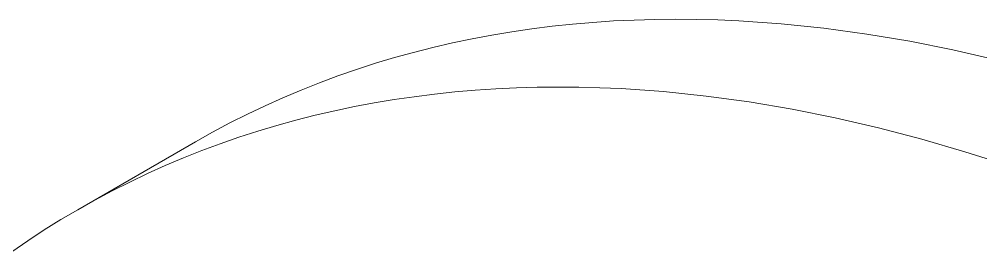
# Model space of a CAD drawing. Header units: millimetres. Extents: x 8434 to 10928, y 788 to 2545.
# Drawn here: x 10691.67 to 10711.3, y 2540.01 to 2544.76 of the extents above; entities that cross this region are included whole.
import ezdxf

# ---------------------------------------------------------------- set-up
doc = ezdxf.new("R2010")
doc.units = ezdxf.units.MM
doc.layers.add('ZANO_R', color=7, linetype='Continuous', lineweight=0)

msp = doc.modelspace()

# ---------------------------------------------------------------- linework, layer by layer
at = {"layer": 'ZANO_R'}
for p, q in [((10703.798, 2544.725), (10704.22, 2544.745)), ((10704.22, 2544.745), (10704.643, 2544.757)), ((10704.643, 2544.757), (10705.069, 2544.762)), ((10705.069, 2544.762), (10705.497, 2544.758)), ((10705.497, 2544.758), (10705.926, 2544.747)), ((10705.926, 2544.747), (10706.357, 2544.729)), ((10701.724, 2544.505), (10702.134, 2544.565)), ((10702.134, 2544.565), (10702.546, 2544.617)), ((10702.546, 2544.617), (10702.961, 2544.661)), ((10702.961, 2544.661), (10703.378, 2544.697)), ((10703.378, 2544.697), (10703.798, 2544.725)), ((10706.357, 2544.729), (10707.223, 2544.668)), ((10707.223, 2544.668), (10708.094, 2544.578)), ((10708.094, 2544.578), (10708.969, 2544.459)), ((10700.512, 2544.277), (10700.913, 2544.361)), ((10700.913, 2544.361), (10701.317, 2544.437)), ((10701.317, 2544.437), (10701.724, 2544.505)), ((10708.969, 2544.459), (10709.848, 2544.31)), ((10699.719, 2544.084), (10700.114, 2544.185)), ((10700.114, 2544.185), (10700.512, 2544.277)), ((10709.848, 2544.31), (10710.728, 2544.133)), ((10698.939, 2543.86), (10699.327, 2543.976)), ((10699.327, 2543.976), (10699.719, 2544.084)), ((10710.728, 2544.133), (10711.61, 2543.929)), ((10698.554, 2543.735), (10698.939, 2543.86)), ((10697.796, 2543.462), (10698.173, 2543.603)), ((10698.173, 2543.603), (10698.554, 2543.735)), ((10697.423, 2543.314), (10697.796, 2543.462)), ((10701.817, 2543.358), (10702.241, 2543.37)), ((10702.241, 2543.37), (10702.667, 2543.375)), ((10702.667, 2543.375), (10703.094, 2543.371)), ((10703.094, 2543.371), (10703.524, 2543.36)), ((10697.053, 2543.157), (10697.423, 2543.314)), ((10699.322, 2543.118), (10699.732, 2543.178)), ((10699.732, 2543.178), (10700.144, 2543.23)), ((10700.144, 2543.23), (10700.559, 2543.274)), ((10700.559, 2543.274), (10700.976, 2543.31)), ((10700.976, 2543.31), (10701.396, 2543.338)), ((10701.396, 2543.338), (10701.817, 2543.358)), ((10703.524, 2543.36), (10703.955, 2543.342)), ((10703.955, 2543.342), (10704.821, 2543.281)), ((10704.821, 2543.281), (10705.692, 2543.191)), ((10705.692, 2543.191), (10706.567, 2543.072)), ((10696.326, 2542.82), (10696.687, 2542.992)), ((10696.687, 2542.992), (10697.053, 2543.157)), ((10698.11, 2542.89), (10698.511, 2542.974)), ((10698.511, 2542.974), (10698.915, 2543.05)), ((10698.915, 2543.05), (10699.322, 2543.118)), ((10706.567, 2543.072), (10707.445, 2542.923)), ((10695.969, 2542.64), (10696.326, 2542.82)), ((10697.317, 2542.697), (10697.711, 2542.798)), ((10697.711, 2542.798), (10698.11, 2542.89)), ((10707.445, 2542.923), (10708.326, 2542.746)), ((10695.616, 2542.451), (10695.969, 2542.64)), ((10696.537, 2542.473), (10696.925, 2542.589)), ((10696.925, 2542.589), (10697.317, 2542.697)), ((10708.326, 2542.746), (10709.208, 2542.542)), ((10695.267, 2542.255), (10695.616, 2542.451)), ((10696.152, 2542.348), (10696.537, 2542.473)), ((10709.208, 2542.542), (10710.091, 2542.311)), ((10692.865, 2540.868), (10695.267, 2542.255)), ((10695.394, 2542.075), (10695.771, 2542.216)), ((10695.771, 2542.216), (10696.152, 2542.348)), ((10710.091, 2542.311), (10710.973, 2542.053)), ((10695.02, 2541.926), (10695.394, 2542.075)), ((10710.973, 2542.053), (10711.855, 2541.771)), ((10694.651, 2541.77), (10695.02, 2541.926)), ((10693.924, 2541.433), (10694.285, 2541.605)), ((10694.285, 2541.605), (10694.651, 2541.77)), ((10693.566, 2541.252), (10693.924, 2541.433)), ((10693.214, 2541.064), (10693.566, 2541.252)), ((10692.865, 2540.868), (10693.214, 2541.064)), ((10692.521, 2540.664), (10692.865, 2540.868)), ((10692.182, 2540.453), (10692.521, 2540.664)), ((10691.847, 2540.234), (10692.182, 2540.453)), ((10691.517, 2540.007), (10691.847, 2540.234))]:
    msp.add_line(p, q, dxfattribs=at)

doc.saveas('drawing.dxf')
